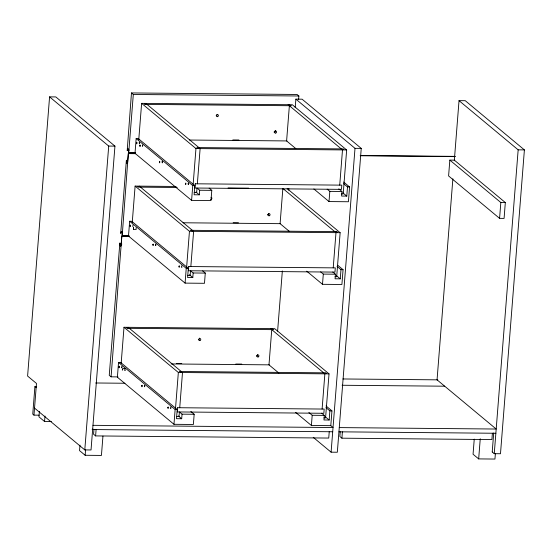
<?xml version="1.0" encoding="UTF-8"?>
<svg xmlns="http://www.w3.org/2000/svg" width="552" height="552" viewBox="0 0 552 552"><rect width="100%" height="100%" fill="white"/><g stroke="black" fill="none" stroke-linecap="round" stroke-linejoin="round"><path stroke-width="0.83" d="M128.733 236.166L121.833 236.097L121.143 244.902A1.808 0.531 -89.5 0 1 120.495 246.24A1.808 0.531 -89.5 0 1 120.122 244.053L119.867 242.935L109.248 375.305L111.083 376.83L117.983 376.899M34.528 408.087L84.794 449.908L91.032 449.963L114.947 146.121L55.807 96.924L49.576 96.869L27.6 376.064L36.473 383.44L33.976 415.132L39.151 415.18M36.639 386.662L34.914 386.648L32.754 414.11L33.976 415.132M39.392 411.378L38.957 416.85L44.567 421.521L51.426 421.583M44.567 421.521L45.002 416.042M79.971 445.14L79.543 450.611L85.146 455.276L101.43 455.428L102.948 436.101M84.794 449.908L108.71 146.066L49.576 96.869M85.146 455.276L85.581 449.804M93.944 429.463L93.564 434.217L95.606 435.914L328.737 438.06L329.233 431.726M95.606 435.914L96.103 429.573M298.618 99.436L298.887 95.993L297.052 94.468L131.473 92.943L127.195 150.717L127.519 150.047A1.808 0.531 -89.5 0 1 128.167 148.716A1.808 0.531 -89.5 0 1 128.54 150.896L128.706 152.911L135.606 152.98M135.247 153.428L128.347 153.359L127.65 162.164A1.808 0.531 -89.5 0 1 127.001 163.502A1.808 0.531 -89.5 0 1 126.636 161.315L126.38 160.197L120.688 233.455L121.005 232.785A1.808 0.531 -89.5 0 1 121.654 231.454A1.808 0.531 -89.5 0 1 122.026 233.634L122.199 235.649L129.092 235.711M111.083 376.83L121.833 236.097M122.199 235.649L128.347 153.359M128.706 152.911L133.308 94.468L131.473 92.943M176.543 416.512L179.034 416.532L179.393 411.958L182.05 414.159L181.684 418.74L176.488 418.692L177.213 409.536L120.626 362.457L118.542 362.436L117.383 377.223L173.97 424.302L193.366 424.481L194.173 414.276L190.861 411.516M187.652 275.331L190.15 275.351L190.509 270.777L193.159 272.978L192.8 277.559L187.604 277.511L188.322 268.355L131.735 221.276L129.658 221.255L128.492 236.042L185.079 283.121L204.482 283.3L205.282 273.088L202.632 270.887M194.166 192.593L196.657 192.613L197.023 188.039L199.672 190.24L199.313 194.822L194.111 194.773L194.835 185.617L138.248 138.538L136.165 138.517L135.005 153.304L191.592 200.383L210.988 200.562L211.795 190.357L209.146 188.149M121.136 363.664L124 327.274L274.682 328.661L329.033 373.876L325.57 417.885L323.907 417.871M132.245 222.484L135.109 186.093L176.143 186.472M138.759 139.746L141.623 103.355L292.312 104.742L346.656 149.958L343.192 193.966L341.529 193.952M173.97 424.302L175.136 409.515L118.542 362.436M185.079 283.121L186.245 268.334L129.658 221.255M191.592 200.383L192.758 185.596L136.165 138.517M175.481 408.88L178.344 372.483L124 327.274M186.59 267.692L189.453 231.302L135.109 186.093M193.103 184.961L195.967 148.564L141.623 103.355M179.731 407.728L182.498 372.524L179.2 371.489L325.728 372.835L326.342 373.345L324.259 373.324L324.873 373.835L322.106 409.046M190.84 266.547L193.614 231.343L190.309 230.301L336.837 231.654L337.451 232.164L335.374 232.144L335.982 232.654L333.215 267.865M197.354 183.809L200.121 148.605L196.822 147.57L343.351 148.916L343.965 149.426L341.881 149.406L342.495 149.916L339.728 185.127M277.615 331.083L282.348 270.949M288.703 190.198L288.841 188.48M295.196 107.73L295.872 99.139L302.103 99.194L361.243 148.398L337.327 452.233L331.096 452.178L313.232 437.322M326.032 405.955L331.952 410.881L330.793 425.668L311.39 425.488L312.197 415.276L308.878 412.523M337.803 265.319L343.068 269.7L341.902 284.487L322.499 284.308L323.306 274.096L320.657 271.888M343.654 182.036L349.575 186.962L348.415 201.749L329.013 201.57L329.82 191.358L327.163 189.15M321.671 413.186L324.321 415.387L323.962 419.968L329.158 420.017L329.875 410.861L325.928 407.576M332.78 272.005L335.43 274.206L335.071 278.788L340.267 278.836L340.984 269.68L337.037 266.395M338.783 188.839L341.943 191.468L341.584 196.05L346.78 196.098L347.498 186.942L343.551 183.657M287.123 188.584L340.142 232.696L336.679 276.704L335.016 276.69M331.096 452.178L355.005 148.336L295.872 99.139M340.239 431.733L339.859 436.487L341.902 438.184L491.894 439.571L492.398 433.23M341.902 438.184L342.399 431.85M449.839 160.101L448.597 175.943L499.574 218.357L504.079 218.399L505.328 202.556L454.344 160.142L449.839 160.101L500.823 202.515L505.328 202.556M452.875 178.82L437.053 379.838L496.193 429.035L339.266 427.593M454.296 160.777L459.029 100.643L465.26 100.699L524.4 149.902L500.485 453.744L494.254 453.682L492.267 452.033M474.251 439.116L473.057 454.241L478.667 458.905L494.951 459.057L495.379 453.578M478.667 458.905L480.254 438.736M499.574 218.357L500.823 202.515M492.212 451.984L493.709 432.975M494.254 453.682L518.162 149.84L459.029 100.643M188.08 183.575C188.674 181.353 188.694 186.183 188.08 184.037M161.998 161.688C162.557 159.928 162.688 164.027 162.012 162.592M139.159 142.671C139.621 141.036 139.973 144.61 139.214 143.755M142.43 145.362L142.726 144.914L142.526 146.59M170.527 407.079C171.251 406.058 170.982 409.694 170.478 408.176M132.742 225.057L133.149 225.761L132.756 226.624M121.633 366.245C122.482 365.762 121.82 369.109 121.516 367.287M124.904 368.943L125.104 370.578L124.807 370.185M181.698 265.753L181.884 267.403L181.594 266.995M136.075 227.665L136.213 229.397L133.549 229.411L133.549 227.603L133.549 229.411M122.434 368.784C122.247 373.111 122.109 366.452 125.035 368.805M133.308 94.468L298.887 95.993M232.82 139.932L238.94 139.987M189.557 140.035L286.957 140.932M108.71 146.066L114.947 146.121M355.005 148.336L361.243 148.398M518.162 149.84L524.4 149.902M195.967 148.564L346.656 149.958M127.519 150.047L129.244 150.068M128.402 152.656L135.302 152.725M360.166 155.498L455.027 156.375M128.65 153.615L135.55 153.684M360.47 155.754L455.338 156.63M347.498 186.942L349.575 186.962M192.758 185.596L194.835 185.617M177.199 187.487L138.414 187.128L137.8 186.617L139.877 186.638L139.263 186.127M228.052 187.956L248.738 188.142M329.82 191.358L341.943 191.468M199.672 190.24L211.795 190.357M233.165 222.732L238.464 222.78M183.05 222.773L280.444 223.67M189.453 231.302L340.142 232.696M125.338 235.428L128.788 235.462M122.137 236.353L129.037 236.422M120.122 244.053L121.847 244.067M340.984 269.68L343.068 269.7M186.245 268.334L188.322 268.355M323.306 274.096L335.43 274.206M193.159 272.978L205.282 273.088M176.495 363.492L181.746 363.54M235.78 364.037L241.783 364.092M171.072 363.947L269.335 364.851M178.344 372.483L329.033 373.876M342.902 378.969L437.77 379.845M95.689 382.984L124.945 383.254M342.095 385.255L444.698 386.2M329.875 410.861L331.952 410.881M175.136 409.515L177.213 409.536M312.197 415.276L324.321 415.387M182.05 414.159L194.173 414.276M92.971 425.316L333.035 427.531L330.393 425.337M92.115 429.27L93.736 429.283M92.639 429.546L332.704 431.761M338.935 431.816L495.862 433.265M288.151 104.707L291.456 105.742L144.921 104.39L144.314 103.879L146.39 103.9L145.776 103.39M341.274 148.902L289.372 105.722L286.605 140.932L295.803 148.585M342.827 192.814L346.78 196.098M313.881 188.977L329.013 201.57M334.76 231.64L282.865 188.46L280.092 223.67L289.289 231.322M147.005 104.411L198.899 147.584M336.32 275.551L340.267 278.836M306.712 271.17L322.499 284.308M195.994 192.061L199.313 194.822M140.491 187.149L192.386 230.322M270.528 328.626L273.833 329.661L127.298 328.309L126.691 327.798L128.768 327.819L128.154 327.308M323.651 372.821L271.75 329.641L268.983 364.851L278.836 373.048M189.488 274.799L192.8 277.559M325.204 416.732L329.158 420.017M295.596 412.351L311.39 425.488M129.375 328.33L181.277 371.503M178.372 415.98L181.684 418.74M34.914 386.648L36.135 387.67M268.803 213.438A1.083 1.014 -50.2 0 1 267.472 214.769M211.023 197.312A1.083 1.014 -50.2 0 1 211.871 198.472A1.083 1.014 -50.2 0 1 210.664 199.417M275.22 130.445A1.083 1.014 -50.2 0 1 273.985 132.031M217.171 114.443A1.083 1.014 -50.2 0 1 216.225 115.651M257.687 354.619A1.083 1.014 -50.2 0 1 256.363 355.95M199.486 338.093A1.083 1.014 -50.2 0 1 198.334 339.583M141.754 385.807C142.036 388.884 142.582 383.516 141.754 385.807M144.355 385.834C144.638 388.905 145.176 383.543 144.355 385.834M152.863 244.626C153.173 247.717 153.649 242.3 152.863 244.626M155.464 244.646C155.774 247.744 156.244 242.328 155.464 244.646M159.376 161.888C159.687 164.979 160.156 159.562 159.376 161.888M118.915 366.79C119.184 369.874 119.743 364.575 118.915 366.79M130.03 225.609C130.313 228.721 130.824 223.332 130.03 225.609M136.537 142.871C136.827 145.983 137.338 140.594 136.537 142.871M139.801 145.555C140.049 148.716 140.636 143.375 139.801 145.555M167.863 407.466C168.091 410.64 168.705 405.32 167.863 407.466M178.972 266.285C179.2 269.459 179.814 264.139 178.972 266.285M185.486 183.547C185.713 186.721 186.328 181.401 185.486 183.547M177.647 407.714L177.316 411.937L323.851 413.289L324.183 409.066L177.647 407.714M188.763 266.533L188.432 270.756L334.96 272.108L335.292 267.879L188.763 266.533M195.27 183.795L194.939 188.018L341.474 189.37L341.805 185.141L195.27 183.795M269.231 215.77A1.083 1.014 -50.2 0 0 269.776 213.99A1.083 1.014 -50.2 0 0 268.01 214.514A1.083 1.014 -50.2 0 0 269.231 215.77M275.745 133.032A1.083 1.014 -50.2 0 0 276.29 131.252A1.083 1.014 -50.2 0 0 274.523 131.776A1.083 1.014 -50.2 0 0 275.745 133.032M217.453 116.672A1.083 1.014 -50.2 0 0 218.206 114.961A1.083 1.014 -50.2 0 0 216.412 115.251A1.083 1.014 -50.2 0 0 217.453 116.672M258.122 356.951A1.083 1.014 -50.2 0 0 258.66 355.171A1.083 1.014 -50.2 0 0 256.901 355.695A1.083 1.014 -50.2 0 0 258.122 356.951M199.831 340.591A1.083 1.014 -50.2 0 0 200.583 338.88A1.083 1.014 -50.2 0 0 198.789 339.176A1.083 1.014 -50.2 0 0 199.831 340.591"/></g></svg>
